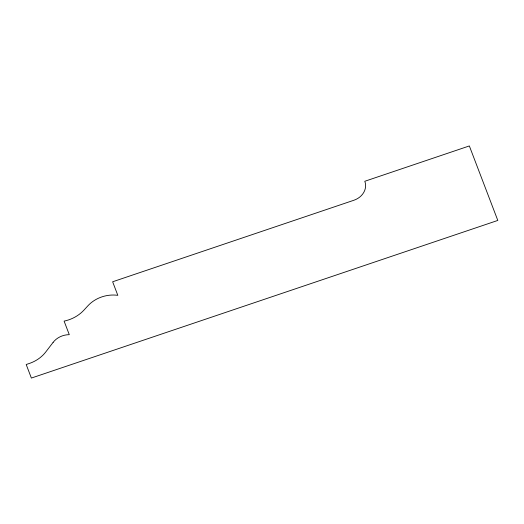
<?xml version="1.0" encoding="UTF-8"?>
<svg xmlns="http://www.w3.org/2000/svg" width="524" height="524" viewBox="0 0 524 524"><rect width="100%" height="100%" fill="white"/><g stroke="black" fill="none" stroke-linecap="round" stroke-linejoin="round"><path stroke-width="0.79" d="M53.107 342.375L45.778 351.945A32.154 27.333 -12.8 0 1 30.11 363.191L26.2 364.514L31.375 378.059L497.8 220.434L469.347 145.941L364.802 181.271A17.01 14.456 -12.8 0 1 353.897 200.253L112.64 281.781L117.815 295.326A30.497 25.918 -12.8 0 0 87.849 305.859L84.017 310.038A33.477 28.453 -12.8 0 1 64.105 321.12L69.279 334.666A18.34 15.589 -12.8 0 0 53.107 342.375"/></g></svg>
